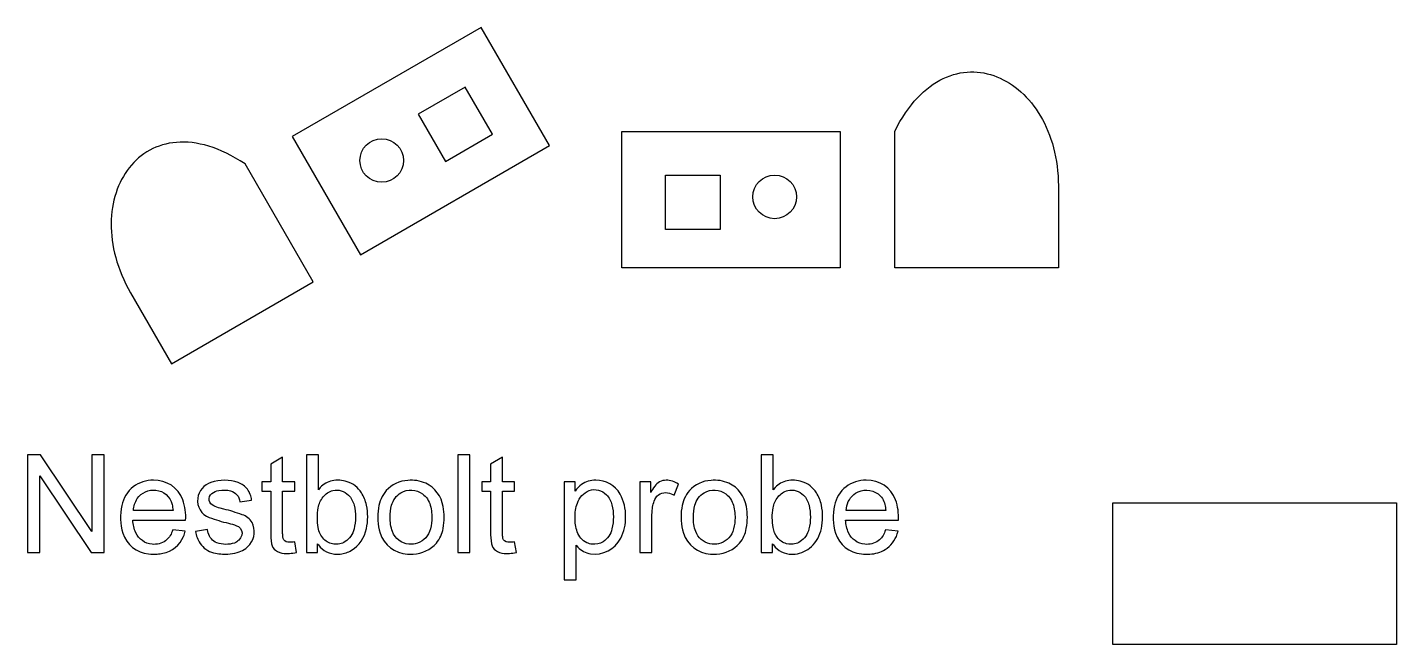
# Model space of a CAD drawing. Header units: millimetres. Extents: x 1 to 252, y 13 to 126.
import ezdxf

# ---------------------------------------------------------------- set-up
doc = ezdxf.new("R2010")
doc.units = ezdxf.units.MM
for name, color, linetype in [('Layer_0', 7, 'CONTINUOUS'), ('Layer_1', 5, 'CONTINUOUS'), ('Layer_2', 1, 'CONTINUOUS'), ('Layer_30', 30, 'CONTINUOUS')]:
    doc.layers.add(name, color=color, linetype=linetype)

msp = doc.modelspace()

# ---------------------------------------------------------------- linework, layer by layer
at = {"layer": 'Layer_0', "color": 7}
for points in [[(84.231003, 126.10616), (49.589989, 106.10616), (62.089989, 84.455521), (96.731003, 104.45552)], [(84.231003, 126.10616), (49.589989, 106.10616), (62.089989, 84.455521), (96.731003, 104.45552)], [(81.302803, 115.17795), (72.642548, 110.17795), (77.642548, 101.5177), (86.302803, 106.5177)], [(81.302803, 115.17795), (72.642548, 110.17795), (77.642548, 101.5177), (86.302803, 106.5177)], [(110, 107.05078), (150, 107.05078), (150, 82.050781), (110, 82.050781)], [(118, 99.050781), (128, 99.050781), (128, 89.050781), (118, 89.050781)], [(3.300613, 43.928078), (12.700027, 29.865578), (15.129227, 29.865578), (15.129227, 47.761086), (12.858719, 47.761086), (12.858719, 33.710793), (3.459305, 47.761086), (1.030106, 47.761086), (1.030106, 29.865578), (3.300613, 29.865578)], [(82.134109, 47.761086), (79.936356, 47.761086), (79.936356, 29.865578), (82.134109, 29.865578)]]:
    msp.add_lwpolyline(points, close=True, dxfattribs=at)
for points in [[(58.371902, 29.600929, 0.11119177), (60.431473, 30.283058, 0.20908732), (63.17659, 34.256203, 0.10484678), (63.188797, 38.552589, 0.084274427), (62.263504, 40.826515, 0.17979055), (59.637527, 42.851418, 0.13124267), (56.882645, 43.013527, 0.14849213), (54.722977, 41.785988), (54.362625, 41.376808), (54.362625, 47.761086), (52.165359, 47.761086), (52.165359, 29.865578), (54.203934, 29.865578), (54.203934, 31.489113), (54.371414, 31.257179, 0.24636091), (57.805008, 29.572609)], [(141.75813, 29.600929, 0.16574), (144.72444, 30.965187, 0.15794512), (146.56282, 34.256203, 0.10486401), (146.57503, 38.552589, 0.084330923), (145.64973, 40.826515, 0.17979066), (143.02376, 42.851418, 0.13124073), (140.26888, 43.013527, 0.14849233), (138.10921, 41.785988), (137.74934, 41.376808), (137.74934, 47.761086), (135.55208, 47.761086), (135.55208, 29.865578), (137.59065, 29.865578), (137.59065, 31.489113), (137.75764, 31.257179, 0.24638725), (141.19173, 29.572609)], [(49.064774, 29.706886, 0.035322966), (50.346512, 29.889992), (50.029129, 31.83091), (49.744949, 31.793312, -0.10930542), (48.459793, 31.834816, -0.31624354), (47.848953, 32.767921, -0.023252451), (47.819656, 33.539894), (47.819656, 41.120461), (50.029129, 41.120461), (50.029129, 42.829445), (47.819656, 42.829445), (47.819656, 47.358253), (45.634598, 46.039894), (45.634598, 42.829445), (44.02327, 42.829445), (44.02327, 41.120461), (45.634598, 41.120461), (45.634598, 33.661964, 0.047226592), (45.785965, 31.461281, 0.18645943), (46.525711, 30.277199, 0.14736101), (48.121902, 29.718117, 0.036872306)], [(89.372879, 29.706886, 0.035320315), (90.654617, 29.889992), (90.337234, 31.83091), (90.052567, 31.793312, -0.10928461), (88.76741, 31.834816, -0.31614419), (88.15657, 32.767921, -0.023867184), (88.127762, 33.539894), (88.127762, 41.120461), (90.337234, 41.120461), (90.337234, 42.829445), (88.127762, 42.829445), (88.127762, 47.358253), (85.942703, 46.039894), (85.942703, 42.829445), (84.331375, 42.829445), (84.331375, 41.120461), (85.942703, 41.120461), (85.942703, 33.661964, 0.047441201), (86.093582, 31.461281, 0.18637965), (86.833328, 30.277199, 0.14733621), (88.42952, 29.718117, 0.036859007)], [(24.824539, 29.589699, 0.035441769), (25.852859, 29.726906, 0.25168717), (29.647293, 32.820656, 0.036568265), (29.972977, 33.759621), (27.702469, 34.040382), (27.572098, 33.704445, -0.13625396), (26.347488, 32.014015, -0.18614412), (23.887039, 31.396828, -0.2690805), (20.89534, 33.506691, -0.095871012), (20.366043, 35.785988), (30.034012, 35.785988, 0.10311368), (29.525223, 39.527687, 0.32202379), (24.150223, 43.122414, 0.17219772), (20.447098, 41.929543, 0.17553907), (18.33284, 38.485207, 0.12939771), (18.512527, 33.428566, 0.29921442), (23.247391, 29.634132, 0.046175791)], [(37.771805, 29.58091, 0.064458777), (39.505203, 29.871437, 0.15578001), (41.809891, 31.369484, 0.29504353), (42.217606, 35.35923, 0.17871594), (40.395828, 36.810402, 0.024274302), (37.012527, 37.831886), (36.36702, 38.012062, -0.055903952), (35.186356, 38.411964, -0.23978464), (34.360184, 39.434914, -0.26190136), (34.838699, 40.687355, -0.15633544), (36.137527, 41.245461, -0.10151563), (38.287918, 41.175636, -0.31314118), (39.982742, 39.19175), (42.13118, 39.484718, 0.11692195), (41.374344, 41.492531, 0.14549101), (39.671707, 42.682961, 0.16884858), (34.674637, 42.721535, 0.28784973), (32.243973, 39.812355, 0.35480014), (34.374344, 36.300636, 0.033424667), (37.895828, 35.24839), (38.28157, 35.142921, -0.061641949), (39.714188, 34.614113, -0.33542826), (40.31575, 33.040382, -0.24367872), (38.969559, 31.619972, -0.16270154), (35.765945, 31.651222, -0.2363264), (34.158524, 33.462257, -0.038289009), (34.025711, 34.077003), (31.852859, 33.735207, 0.10641069), (32.685379, 31.552101, 0.18677452), (35.168777, 29.834816, 0.072510602)], [(71.763016, 29.584816, 0.20281548), (75.999832, 31.608253, 0.13365125), (77.222, 34.295265, 0.090359045), (77.243973, 38.330421, 0.24506752), (74.041336, 42.568214, 0.12857813), (70.75325, 43.099953, 0.19523386), (66.796707, 41.219582, 0.14508999), (65.388992, 38.031105, 0.11350353), (65.683426, 33.448097, 0.31096763), (70.678543, 29.599953, 0.03505354)], [(101.62874, 31.208351), (101.92854, 30.869484, 0.15733387), (104.24202, 29.638039, 0.31986878), (109.78352, 32.475929, 0.12139988), (110.68636, 36.445168, 0.12936477), (109.67659, 40.591164, 0.2757173), (105.19319, 43.122414, 0.16626039), (102.59798, 42.349953, 0.079670107), (101.43343, 41.144875), (101.43343, 42.829445), (99.431473, 42.829445), (99.431473, 24.897316), (101.62874, 24.897316)], [(115.50813, 36.652687), (115.53059, 37.334816, -0.082272251), (116.01692, 39.579933, -0.34302102), (118.38899, 40.822121, -0.096262218), (119.59749, 40.375832), (120.35432, 42.414406, 0.14029464), (118.09602, 43.122414, 0.24732759), (116.01595, 42.008644, 0.037501439), (115.28841, 40.864113), (115.28841, 42.829445), (113.31087, 42.829445), (113.31087, 29.865578), (115.50813, 29.865578)], [(127.34163, 29.584816, 0.20280051), (131.57845, 31.608253, 0.13365084), (132.80061, 34.295265, 0.090376518), (132.82259, 38.330421, 0.24506834), (129.61995, 42.568214, 0.12856532), (126.33186, 43.099953, 0.19521696), (122.37532, 41.219582, 0.14507209), (120.96761, 38.031105, 0.11349177), (121.26204, 33.448097, 0.31096749), (126.25716, 29.599953, 0.035053681)], [(155.46419, 29.589699, 0.12444573), (158.24739, 30.413918, 0.17530795), (160.46419, 33.276222), (160.61311, 33.759621), (158.34261, 34.040382), (158.21175, 33.704445, -0.13603473), (156.98763, 32.014015, -0.18604494), (154.52669, 31.396828, -0.26919081), (151.53548, 33.506691, -0.096325176), (151.00618, 35.785988), (160.67415, 35.785988, 0.10298365), (160.16487, 39.527687, 0.32200615), (154.79036, 43.122414, 0.1722146), (151.08675, 41.929543, 0.1755312), (148.97249, 38.485207, 0.12938715), (149.15218, 33.428566, 0.29916209), (153.88704, 29.634132, 0.046176357)], [(20.488113, 37.592628, -0.13458285), (21.171707, 39.753273, -0.28318187), (24.583328, 41.295753, -0.32329678), (27.541824, 38.704445, -0.040657747), (27.726883, 37.592628)], [(57.191238, 31.405617, -0.17607966), (55.379227, 32.333839, -0.15721387), (54.338211, 34.436867, -0.085850881), (54.327469, 38.064308, -0.12765886), (55.229324, 40.064308, -0.16549448), (57.023758, 41.237648, -0.26581889), (59.896805, 40.39048, -0.1366385), (60.910477, 38.566261, -0.11906196), (60.899734, 34.188332, -0.18505251), (59.269852, 31.868019, -0.18211347)], [(70.939774, 31.398781, -0.28577276), (67.946609, 33.723488, -0.092085837), (67.521805, 36.347511, -0.070434494), (67.793777, 38.523293, -0.19527734), (69.502274, 40.822121, -0.2967384), (73.479324, 40.606789, -0.16417398), (74.87825, 38.534035, -0.084075115), (75.134598, 35.803566, -0.078918257), (74.726883, 33.742043, -0.25576167), (72.126297, 31.456886, -0.073997508)], [(104.5345, 31.397804, -0.086758674), (103.55403, 31.678078, -0.19059211), (101.81673, 33.656593, -0.087243624), (101.42122, 36.274269, -0.092821547), (101.84309, 38.937355, -0.20529573), (103.97786, 41.216652, -0.30333467), (107.1595, 40.457375, -0.13349661), (108.18538, 38.623878, -0.11827091), (108.17903, 34.197609, -0.19116832), (106.55452, 31.863136, -0.17367064)], [(126.51839, 31.398781), (126.13264, 31.456886, -0.25356907), (123.52522, 33.723488, -0.092297609), (123.10091, 36.347511, -0.070660591), (123.37239, 38.523293, -0.19510062), (125.08089, 40.822121, -0.29673833), (129.05794, 40.606789, -0.16417372), (130.45686, 38.534035, -0.08411938), (130.71321, 35.803566, -0.078917652), (130.3055, 33.742043, -0.25577767), (127.70491, 31.456886, -0.073998461)], [(140.57747, 31.405617), (140.16927, 31.485207, -0.1688016), (138.47151, 32.678566, -0.12511763), (137.72444, 34.436867, -0.085666914), (137.7137, 38.064308, -0.1279072), (138.61604, 40.064308, -0.16563085), (140.40999, 41.237648, -0.26581674), (143.28304, 40.39048, -0.13663706), (144.29671, 38.566261, -0.11920973), (144.28596, 34.188332, -0.18512625), (142.65657, 31.868019, -0.18212352)], [(151.12825, 37.592628), (151.16975, 38.006203, -0.22189631), (152.81526, 40.745949, -0.31032165), (156.97298, 40.601418, -0.17348252), (158.18147, 38.704445, -0.040091528), (158.36702, 37.592628)]]:
    msp.add_lwpolyline(points, format="xyb", close=True, dxfattribs=at)
at = {"layer": 'Layer_1', "color": 5}
for points in [[(160, 107.05078), (160.47596, 107.96638), (160.96588, 108.8385), (161.46908, 109.66759), (161.98486, 110.4541), (162.51255, 111.1985), (163.05145, 111.90125), (163.60088, 112.56279), (164.16016, 113.18359), (164.72858, 113.76411), (165.30548, 114.30481), (165.89016, 114.80614), (166.48193, 115.26855), (167.08012, 115.69252), (167.68402, 116.07849), (168.29296, 116.42693), (168.90625, 116.73828), (169.5232, 117.01302), (170.14313, 117.25159), (170.76534, 117.45445), (171.38916, 117.62207), (172.01389, 117.7549), (172.63885, 117.85339), (173.26336, 117.91801), (173.88672, 117.94922), (174.50825, 117.94746), (175.12726, 117.91321), (175.74306, 117.84691), (176.35498, 117.74902), (176.96232, 117.62001), (177.56439, 117.46033), (178.16051, 117.27043), (178.75, 117.05078), (179.33216, 116.80183), (179.90631, 116.52405), (180.47176, 116.21788), (181.02783, 115.88379), (181.57383, 115.52223), (182.10907, 115.13367), (182.63287, 114.71855), (183.14453, 114.27734), (183.64338, 113.8105), (184.12872, 113.31848), (184.59988, 112.80174), (185.05615, 112.26074), (185.49686, 111.69594), (185.92133, 111.10779), (186.32885, 110.49675), (186.71875, 109.86328), (187.09034, 109.20784), (187.44293, 108.53088), (187.77584, 107.83287), (188.08838, 107.11426), (188.37986, 106.3755), (188.6496, 105.61707), (188.8969, 104.8394), (189.12109, 104.04297), (189.32148, 103.22823), (189.49738, 102.39563), (189.64809, 101.54564), (189.77295, 100.67871), (189.87125, 99.795303), (189.94232, 98.895874), (189.98547, 97.980881), (190, 97.050781), (190, 82.050781), (160, 82.050781)], [(40.929736, 101.10615), (40.059741, 101.66111), (39.199399, 102.17142), (38.349075, 102.63783), (37.509134, 103.06108), (36.679944, 103.44191), (35.861869, 103.78105), (35.055276, 104.07925), (34.260529, 104.33725), (33.477996, 104.55578), (32.708041, 104.73558), (31.951031, 104.87741), (31.207331, 104.98199), (30.477307, 105.05006), (29.761324, 105.08237), (29.059749, 105.07965), (28.372948, 105.04265), (27.701285, 104.9721), (27.045128, 104.86875), (26.404841, 104.73332), (25.78079, 104.56658), (25.173342, 104.36924), (24.582861, 104.14206), (24.009714, 103.88577), (23.454267, 103.60112), (22.916885, 103.28883), (22.397933, 102.94966), (21.897779, 102.58434), (21.416787, 102.19361), (20.955324, 101.77821), (20.513754, 101.33889), (20.092444, 100.87637), (19.69176, 100.39141), (19.312068, 99.884731), (18.953732, 99.357086), (18.61712, 98.809211), (18.302596, 98.241845), (18.010527, 97.655729), (17.741278, 97.051602), (17.495215, 96.430203), (17.272704, 95.792273), (17.07411, 95.138552), (16.8998, 94.469778), (16.750138, 93.786693), (16.625492, 93.090035), (16.526226, 92.380544), (16.452707, 91.65896), (16.4053, 90.926024), (16.384371, 90.182474), (16.390285, 89.42905), (16.423409, 88.666493), (16.484109, 87.895541), (16.572749, 87.116935), (16.689696, 86.331415), (16.835316, 85.53972), (17.009974, 84.742589), (17.214036, 83.940764), (17.447868, 83.134982), (17.711836, 82.325985), (18.006305, 81.514512), (18.331642, 80.701303), (18.688211, 79.887097), (19.076379, 79.072635), (19.496512, 78.258655), (19.948975, 77.445899), (27.448975, 64.455521), (53.429737, 79.455521), (40.929737, 101.10616)], [(40.929736, 101.10615), (40.059741, 101.66111), (39.199399, 102.17142), (38.349075, 102.63783), (37.509134, 103.06108), (36.679944, 103.44191), (35.861869, 103.78105), (35.055276, 104.07925), (34.260529, 104.33725), (33.477996, 104.55578), (32.708041, 104.73558), (31.951031, 104.87741), (31.207331, 104.98199), (30.477307, 105.05006), (29.761324, 105.08237), (29.059749, 105.07965), (28.372948, 105.04265), (27.701285, 104.9721), (27.045128, 104.86875), (26.404841, 104.73332), (25.78079, 104.56658), (25.173342, 104.36924), (24.582861, 104.14206), (24.009714, 103.88577), (23.454267, 103.60112), (22.916885, 103.28883), (22.397933, 102.94966), (21.897779, 102.58434), (21.416787, 102.19361), (20.955324, 101.77821), (20.513754, 101.33889), (20.092444, 100.87637), (19.69176, 100.39141), (19.312068, 99.884731), (18.953732, 99.357086), (18.61712, 98.809211), (18.302596, 98.241845), (18.010527, 97.655729), (17.741278, 97.051602), (17.495215, 96.430203), (17.272704, 95.792273), (17.07411, 95.138552), (16.8998, 94.469778), (16.750138, 93.786693), (16.625492, 93.090035), (16.526226, 92.380544), (16.452707, 91.65896), (16.4053, 90.926024), (16.384371, 90.182474), (16.390285, 89.42905), (16.423409, 88.666493), (16.484109, 87.895541), (16.572749, 87.116935), (16.689696, 86.331415), (16.835316, 85.53972), (17.009974, 84.742589), (17.214036, 83.940764), (17.447868, 83.134982), (17.711836, 82.325985), (18.006305, 81.514512), (18.331642, 80.701303), (18.688211, 79.887097), (19.076379, 79.072635), (19.496512, 78.258655), (19.948975, 77.445899), (27.448975, 64.455521), (53.429737, 79.455521), (40.929737, 101.10616)]]:
    msp.add_lwpolyline(points, close=True, dxfattribs=at)
at = {"layer": 'Layer_2', "color": 1}
for centre in [(65.9823, 101.71385), (65.9823, 101.71385), (138, 95.050781)]:
    msp.add_circle(centre, 4, dxfattribs=at)
at = {"layer": 'Layer_30', "color": 30}
msp.add_lwpolyline([(252, 13), (200, 13), (200, 39), (252, 39)], close=True, dxfattribs=at)

doc.saveas('drawing.dxf')
